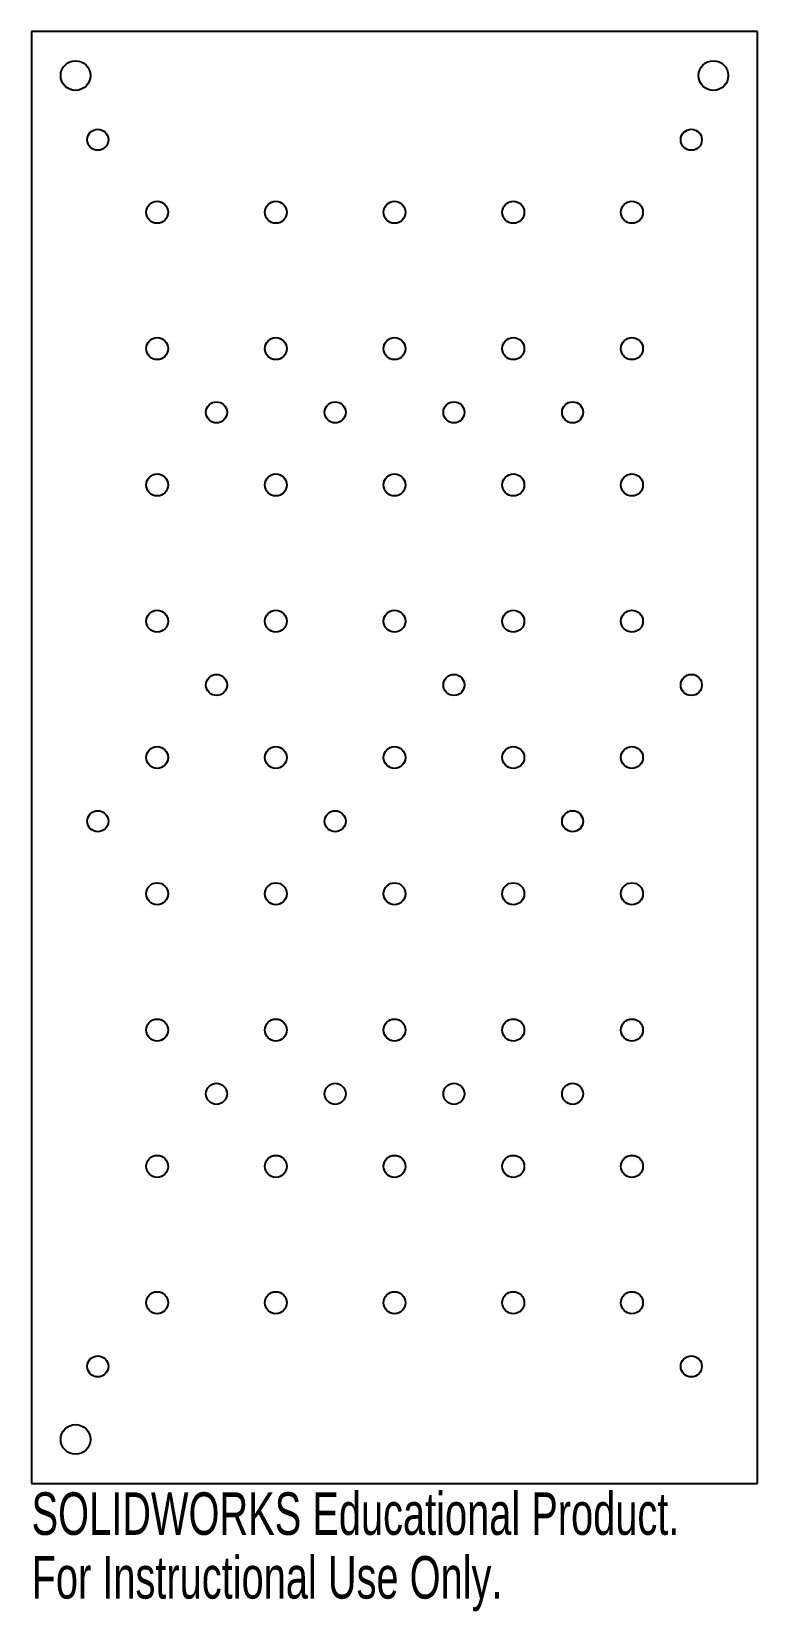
# Model space of a CAD drawing. Header units: millimetres. Extents: x -89 to -6, y -182 to -2.
import ezdxf

# ---------------------------------------------------------------- set-up
doc = ezdxf.new("R2010")
doc.units = ezdxf.units.MM
doc.styles.add('SLDTEXTSTYLE0', font='TXT', dxfattribs={"width": 0.7})

msp = doc.modelspace()

# ---------------------------------------------------------------- linework, layer by layer
at = {"color": 7, "linetype": 'Continuous', "lineweight": 25}
for p, q in [((-88.54, -2.31), (-88.54, -167.41)), ((-5.99, -2.31), (-88.54, -2.31)), ((-5.99, -167.41), (-5.99, -2.31)), ((-88.54, -167.41), (-5.99, -167.41))]:
    msp.add_line(p, q, dxfattribs=at)
for centre, radius in [((-83.54, -7.31), 1.69), ((-10.99, -7.31), 1.69), ((-81.01, -14.61), 1.2), ((-13.51, -14.61), 1.2), ((-74.26, -22.86), 1.25), ((-60.76, -22.86), 1.25), ((-47.26, -22.86), 1.25), ((-33.76, -22.86), 1.25), ((-20.26, -22.86), 1.25), ((-74.26, -38.36), 1.25), ((-60.76, -38.36), 1.25), ((-47.26, -38.36), 1.25), ((-33.76, -38.36), 1.25), ((-20.26, -38.36), 1.25), ((-67.51, -45.61), 1.2), ((-54.01, -45.61), 1.2), ((-40.51, -45.61), 1.2), ((-27.01, -45.61), 1.2), ((-74.26, -53.86), 1.25), ((-60.76, -53.86), 1.25), ((-47.26, -53.86), 1.25), ((-33.76, -53.86), 1.25), ((-20.26, -53.86), 1.25), ((-74.26, -69.36), 1.25), ((-60.76, -69.36), 1.25), ((-47.26, -69.36), 1.25), ((-33.76, -69.36), 1.25), ((-20.26, -69.36), 1.25), ((-67.51, -76.61), 1.2), ((-40.51, -76.61), 1.2), ((-13.51, -76.61), 1.2), ((-74.26, -84.86), 1.25), ((-60.76, -84.86), 1.25), ((-47.26, -84.86), 1.25), ((-33.76, -84.86), 1.25), ((-20.26, -84.86), 1.25), ((-81.01, -92.11), 1.2), ((-54.01, -92.11), 1.2), ((-27.01, -92.11), 1.2), ((-74.26, -100.36), 1.25), ((-60.76, -100.36), 1.25), ((-47.26, -100.36), 1.25), ((-33.76, -100.36), 1.25), ((-20.26, -100.36), 1.25), ((-74.26, -115.86), 1.25), ((-60.76, -115.86), 1.25), ((-47.26, -115.86), 1.25), ((-33.76, -115.86), 1.25), ((-20.26, -115.86), 1.25), ((-67.51, -123.11), 1.2), ((-54.01, -123.11), 1.2), ((-40.51, -123.11), 1.2), ((-27.01, -123.11), 1.2), ((-74.26, -131.36), 1.25), ((-60.76, -131.36), 1.25), ((-47.26, -131.36), 1.25), ((-33.76, -131.36), 1.25), ((-20.26, -131.36), 1.25), ((-74.26, -146.86), 1.25), ((-60.76, -146.86), 1.25), ((-47.26, -146.86), 1.25), ((-33.76, -146.86), 1.25), ((-20.26, -146.86), 1.25), ((-81.01, -154.11), 1.2), ((-13.51, -154.11), 1.2), ((-83.54, -162.41), 1.69)]:
    msp.add_circle(centre, radius, dxfattribs=at)

# ---------------------------------------------------------------- texts
at = {"color": 7, "linetype": 'Continuous', "char_height": 4.8336, "attachment_point": 1, "style": 'SLDTEXTSTYLE0'}
for s, insert in [('SOLIDWORKS Educational Product.', (-88.54, -168.43)), ('For Instructional Use Only.', (-88.54, -175.68))]:
    msp.add_mtext(s, dxfattribs=dict(at, insert=insert))

doc.saveas('drawing.dxf')
